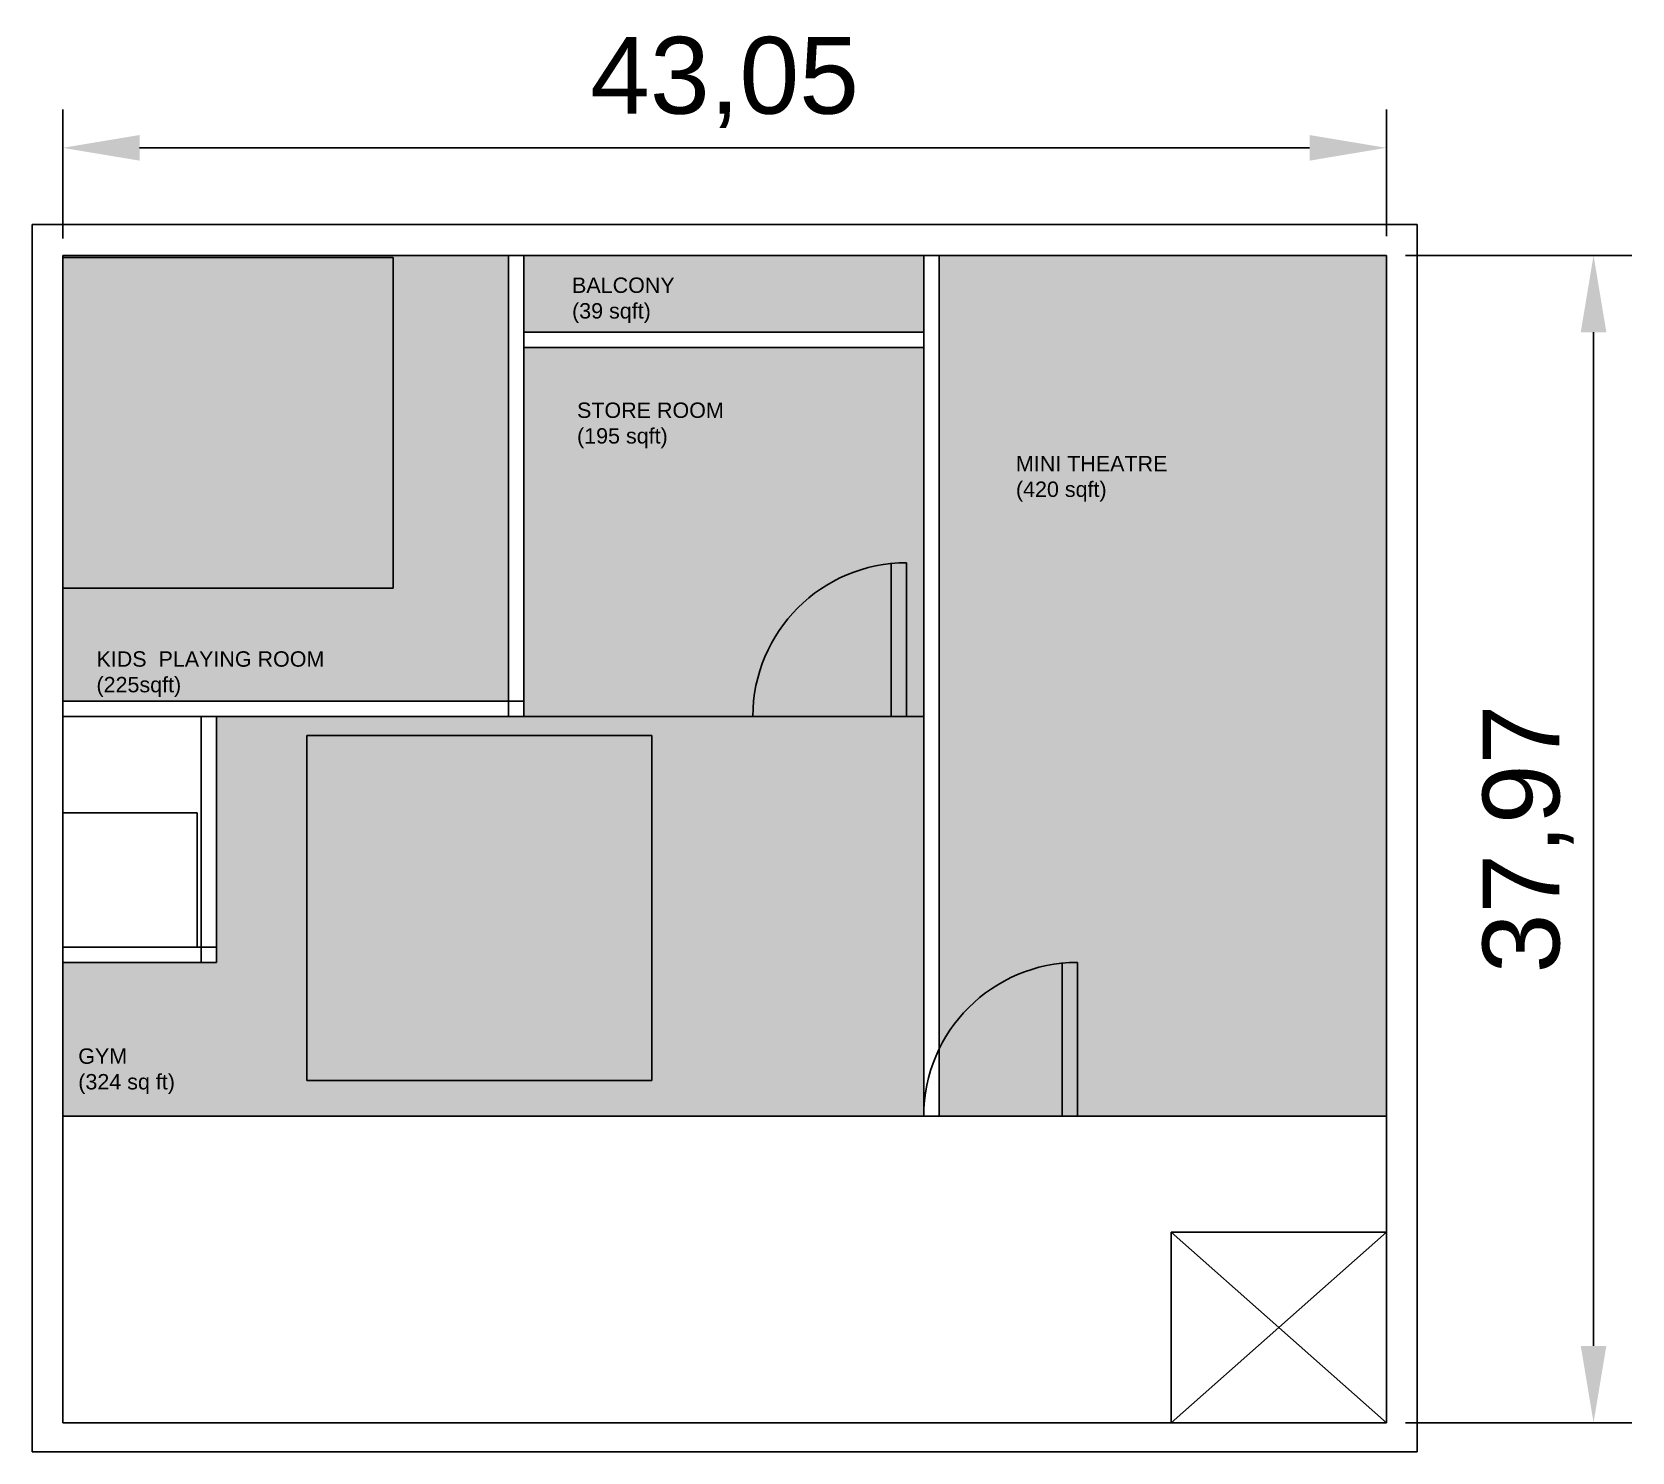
# Model space of a CAD drawing. Header units: millimetres. Extents: x -1 to 51.1, y 1.6 to 47.8.
import ezdxf

# ---------------------------------------------------------------- set-up
doc = ezdxf.new("R2010")
doc.units = ezdxf.units.MM
doc.layers.get('Defpoints').update_dxf_attribs({"color": 1})
doc.styles.get("Standard").update_dxf_attribs({"font": 'arial.ttf'})
doc.dimstyles.new('ISO-25', dxfattribs={"dimtxt": 2.5, "dimasz": 2.5, "dimexe": 1.25, "dimexo": 0.625, "dimtad": 1, "dimtxsty": 'Standard', "dimcen": 2.5, "dimadec": 0, "dimazin": 0, "dimtfac": 1, "dimtmove": 0, "dimatfit": 3, "dimfxl": 1, "dimarcsym": 0})
picture_1 = doc.add_image_def('image1.jpg', size_in_pixel=(225, 225))
picture_2 = doc.add_image_def('image2.jpg', size_in_pixel=(256, 256))
picture_3 = doc.add_image_def('image3.jpg', size_in_pixel=(256, 256))

# ---------------------------------------------------------------- blocks, each defined once
blk = doc.blocks.new('*D6')
at = {"color": 0, "lineweight": -2, "transparency": 16777216}
for p, q in [((0.013, 41.045), (0.013, 45.242)), ((43.063, 41.12), (43.063, 45.242)), ((2.513, 43.992), (40.563, 43.992))]:
    blk.add_line(p, q, dxfattribs=at)
at = {"color": 0, "transparency": 16777216}
for points in [[(2.513, 44.409), (2.513, 43.575), (0.013, 43.992)], [(40.563, 44.409), (40.563, 43.575), (43.063, 43.992)]]:
    blk.add_solid(points, dxfattribs=at)
at = {"layer": 'Defpoints', "color": 0, "transparency": 16777216}
for p in [(43.063, 43.992), (0.013, 40.42), (43.063, 40.495)]:
    blk.add_point(p, dxfattribs=at)
at = {"color": 0, "transparency": 16777216, "insert": (21.538, 46.119), "char_height": 2.5, "attachment_point": 5}
blk.add_mtext('43,05', dxfattribs=at)
blk = doc.blocks.new('*D7')
at = {"color": 0, "lineweight": -2, "transparency": 16777216}
for p, q in [((43.688, 40.495), (51.05, 40.495)), ((49.8, 37.995), (49.8, 5.025)), ((43.688, 2.525), (51.05, 2.525))]:
    blk.add_line(p, q, dxfattribs=at)
at = {"color": 0, "transparency": 16777216}
for points in [[(49.383, 37.995), (50.217, 37.995), (49.8, 40.495)], [(49.383, 5.025), (50.217, 5.025), (49.8, 2.525)]]:
    blk.add_solid(points, dxfattribs=at)
at = {"layer": 'Defpoints', "color": 0, "transparency": 16777216}
for p in [(43.063, 40.495), (43.063, 2.525), (49.8, 2.525)]:
    blk.add_point(p, dxfattribs=at)
at = {"color": 0, "transparency": 16777216, "insert": (47.673, 21.51), "char_height": 2.5, "attachment_point": 5, "rotation": 90}
blk.add_mtext('37,97', dxfattribs=at)

msp = doc.modelspace()

# ---------------------------------------------------------------- hatches: boundary and pattern name
at = {"true_color": 0xddb3d4}
h = msp.add_hatch(color=254, dxfattribs=at)
h.dxf.hatch_style = 1
h.paths.add_polyline_path([(14.513, 40.495), (0.013, 40.495), (0.013, 25.995), (14.513, 25.995)])
h.paths.add_polyline_path([(0.933, 25.993), (8.596, 25.993), (8.596, 27.865), (0.933, 27.865)], flags=9)
at = {"true_color": 0xbcf3b0}
h = msp.add_hatch(color=71, dxfattribs=at)
h.dxf.hatch_style = 1
h.paths.add_polyline_path([(43.063, 40.495), (28.513, 40.495), (28.513, 12.495), (43.063, 12.495)])
h.paths.add_polyline_path([(28.013, 40.495), (15.013, 40.495), (15.013, 37.995), (28.013, 37.995)])
at = {"true_color": 0xf8f6b0}
h = msp.add_hatch(color=51, dxfattribs=at)
h.dxf.hatch_style = 1
h.paths.add_polyline_path([(43.063, 40.495), (28.513, 40.495), (28.513, 12.495), (43.063, 12.495)])
at = {"true_color": 0xd7ebd2}
h = msp.add_hatch(color=254, dxfattribs=at)
h.dxf.hatch_style = 1
h.paths.add_polyline_path([(28.013, 37.495), (15.013, 37.495), (15.013, 25.495), (28.013, 25.495)])
at = {"true_color": 0x4199ec}
h = msp.add_hatch(color=153, dxfattribs=at)
h.dxf.hatch_style = 1
h.paths.add_polyline_path([(28.013, 25.495), (5.013, 25.495), (5.013, 17.495), (0.013, 17.495), (0.013, 12.495), (28.013, 12.495)])

# ---------------------------------------------------------------- linework, layer by layer
for p, q in [((44.063, 41.495), (-0.987, 41.495)), ((-0.987, 41.495), (-0.987, 40.495)), ((44.063, 40.495), (44.063, 41.495)), ((-0.987, 40.495), (-0.987, 2.572)), ((43.063, 40.495), (0.013, 40.495)), ((0.013, 40.495), (0.013, 2.525)), ((14.513, 25.495), (14.513, 40.495)), ((15.013, 25.495), (15.013, 40.495)), ((28.013, 37.495), (28.013, 40.495)), ((28.013, 40.495), (28.013, 12.495)), ((28.513, 40.495), (28.513, 12.495)), ((43.063, 2.525), (43.063, 40.495)), ((44.063, 1.572), (44.063, 40.495)), ((15.013, 37.995), (28.013, 37.995)), ((15.013, 37.495), (28.013, 37.495)), ((26.957, 25.495), (26.957, 30.495)), ((27.457, 25.495), (27.457, 30.495)), ((0.013, 25.995), (15.013, 25.995)), ((0.013, 25.495), (15.013, 25.495)), ((0.013, 25.495), (0.013, 17.495)), ((4.513, 17.495), (4.513, 25.495)), ((5.013, 17.495), (5.013, 25.495)), ((5.013, 25.495), (28.013, 25.495)), ((22.457, 25.495), (27.457, 25.495)), ((28.013, 12.495), (28.013, 25.495)), ((0.013, 17.995), (5.013, 17.995)), ((0.013, 17.495), (5.013, 17.495)), ((32.513, 12.495), (32.513, 17.495)), ((33.013, 12.495), (33.013, 17.495)), ((28.013, 12.495), (0.013, 12.495)), ((0.013, 12.495), (28.013, 12.495)), ((28.013, 12.495), (43.063, 12.495)), ((28.013, 12.495), (33.013, 12.495)), ((36.063, 2.525), (36.063, 8.725)), ((36.063, 8.725), (43.063, 8.725)), ((36.063, 8.725), (43.063, 2.525)), ((43.063, 8.725), (36.063, 2.525)), ((43.063, 2.525), (43.063, 8.725)), ((-0.987, 2.572), (-0.987, 1.572)), ((0.013, 2.525), (43.063, 2.525)), ((43.063, 2.525), (36.063, 2.525)), ((-0.987, 1.572), (43.063, 1.572)), ((43.063, 1.572), (44.063, 1.572))]:
    msp.add_line(p, q)
for centre in [(27.457, 25.495), (33.013, 12.495)]:
    msp.add_arc(centre, 5, 90, 180)

# ---------------------------------------------------------------- texts
at = {"char_height": 0.5, "attachment_point": 1}
for s, width, insert in [('{\\C256;\\c0;BALCONY\\P(39 sqft)}', 11.43596, (16.577, 39.774)), ('{\\C256;\\c0;STORE ROOM\\P(195 sqft)}', 8.90084, (16.739, 35.707)), ('{\\C256;\\c0;MINI THEATRE\\P(420 sqft)}', 9.00926, (31.013, 33.971)), ('KIDS  PLAYING ROOM\\P(225sqft)', 12.15707, (1.109, 27.616)), ('GYM\\P(324 sq ft)', 9.60626, (0.517, 14.699))]:
    msp.add_mtext_dynamic_manual_height_columns(s, width=width, gutter_width=12.5, heights=[0], dxfattribs=dict(at, insert=insert))

# ---------------------------------------------------------------- dimensions: what is measured, and where the dimension line sits
dim = msp.add_linear_dim(base=(43.063, 43.992), p1=(0.013, 40.42), p2=(43.063, 40.495), dimstyle='ISO-25')
dim.commit()
dim.dimension.update_dxf_attribs({"geometry": '*D6', "text_midpoint": (21.538, 46.119)})
dim = msp.add_linear_dim(base=(49.8, 2.525), p1=(43.063, 40.495), p2=(43.063, 2.525), angle=90, dimstyle='ISO-25')
dim.commit()
dim.dimension.update_dxf_attribs({"geometry": '*D7', "text_midpoint": (47.673, 21.51)})

# ---------------------------------------------------------------- pictures from other files: only their frames are drawn
image = msp.add_image(picture_3, insert=(0.013, 29.673), size_in_units=(10.747, 10.747))
image.dxf.flags = 7
image = msp.add_image(picture_1, insert=(7.947, 13.654), size_in_units=(11.226, 11.226))
image.dxf.flags = 7
image = msp.add_image(picture_2, insert=(0.013, 17.995), size_in_units=(4.37, 4.37))
image.dxf.flags = 7

doc.saveas('drawing.dxf')
